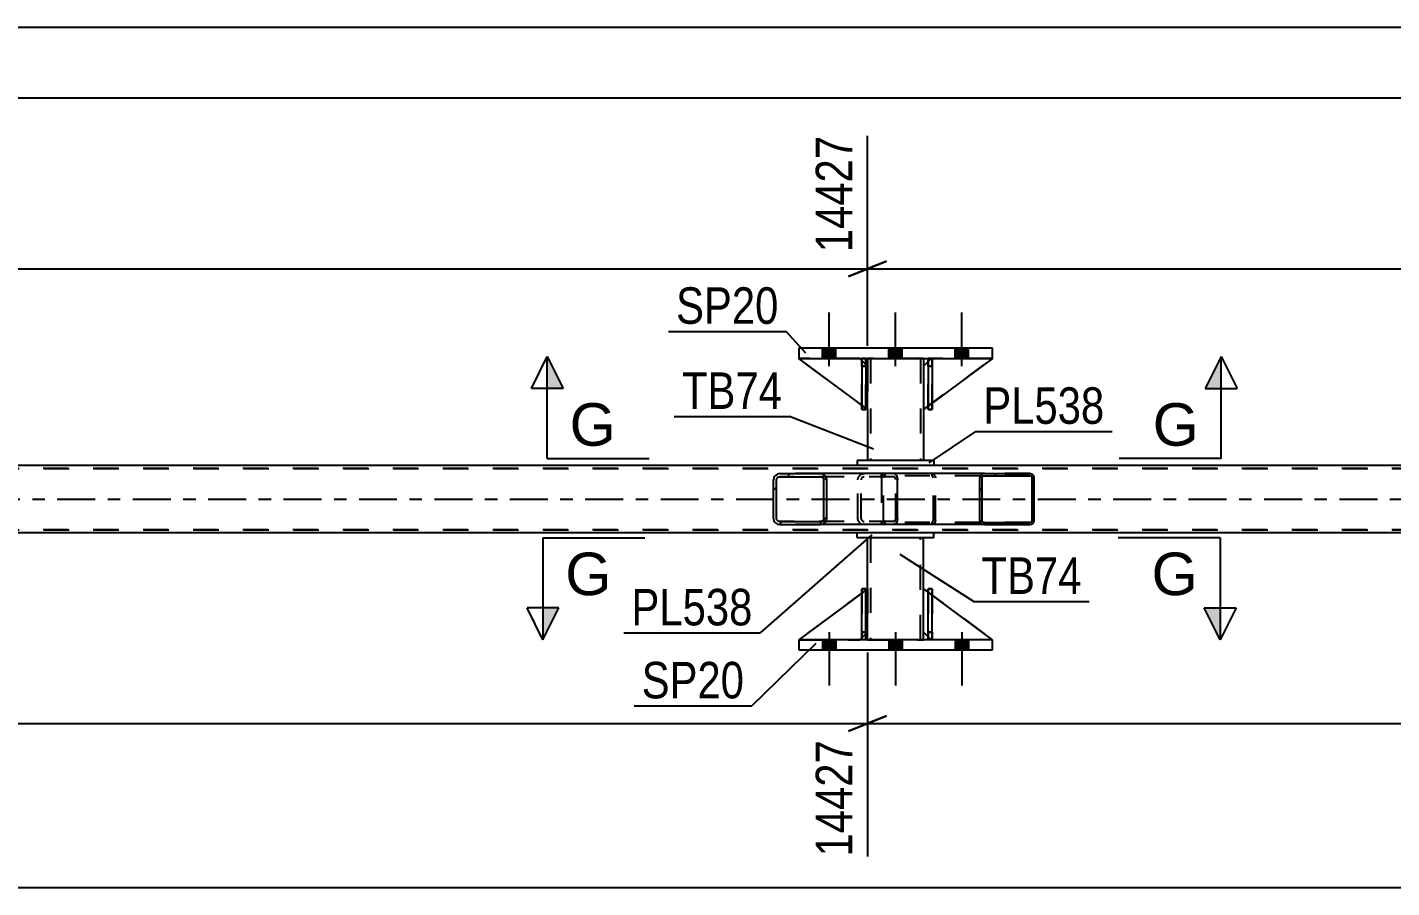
# Model space of a CAD drawing. Header units: millimetres. Extents: x 0 to 841, y 0 to 594.
# Drawn here: x 515.3 to 622.4, y 223.9 to 291.5 of the extents above; entities that cross this region are included whole.
import ezdxf

# ---------------------------------------------------------------- set-up
doc = ezdxf.new("R2010")
doc.units = ezdxf.units.MM
doc.linetypes.add('DXK_LINE_DOT2', pattern=[3.9198, 1.9599, -1.9599])
doc.linetypes.add('DXK_LINE_DOT3', pattern=[5.9187, 2.979, -0.9799, 0.9799, -0.9799])
doc.styles.add('Arial', font='ARIAL.TTF', dxfattribs={"height": 0.2})
doc.styles.add('Arial Narrow', font='ARIALN.TTF', dxfattribs={"height": 0.2})

# ---------------------------------------------------------------- blocks, each defined once
blk = doc.blocks.new('Part-318933943-2774 - 2681')
at = {"color": 2, "linetype": 'Continuous'}
for p, q in [((580.82, 243.39), (580.82, 247.39)), ((580.82, 247.39), (581.14, 247.39)), ((581.14, 243.39), (581.14, 247.39)), ((580.82, 243.39), (580.82, 243.39)), ((581.14, 243.39), (580.82, 243.39))]:
    blk.add_line(p, q, dxfattribs=at)
at = {"color": 7, "linetype": 'DXK_LINE_DOT2'}
for p, q in [((580.82, 247.39), (580.82, 243.99)), ((581.14, 243.99), (581.14, 247.39)), ((580.82, 243.99), (580.82, 243.39)), ((580.82, 243.99), (581.14, 243.99)), ((581.14, 243.39), (581.14, 243.99)), ((581.14, 243.39), (581.14, 243.39))]:
    blk.add_line(p, q, dxfattribs=at)
blk = doc.blocks.new('Part-318933943-2821 - 2681')
at = {"color": 7, "linetype": 'DXK_LINE_DOT2'}
for p, q in [((585.66, 243.99), (585.66, 247.39)), ((585.66, 247.39), (591.06, 243.39)), ((586.26, 243.39), (585.66, 243.99)), ((591.06, 243.39), (586.26, 243.39))]:
    blk.add_line(p, q, dxfattribs=at)
blk = doc.blocks.new('Part-318933943-2831 - 2681')
at = {"color": 2, "linetype": 'Continuous'}
for p, q in [((575.86, 243.39), (575.86, 242.59)), ((591.06, 243.39), (575.86, 243.39)), ((591.06, 242.59), (591.06, 243.39)), ((575.86, 242.59), (591.06, 242.59))]:
    blk.add_line(p, q, dxfattribs=at)
blk = doc.blocks.new('Bolt-318933943-2763 - 2681')
at = {"linetype": 'Continuous'}
for points in [[(578.78, 243.39), (577.74, 243.39), (577.74, 242.59), (578.78, 242.59)], [(578.78, 243.39), (577.74, 243.39), (577.74, 242.59), (578.78, 242.59)], [(578.78, 243.39), (577.74, 243.39), (577.74, 242.59), (578.78, 242.59)], [(583.98, 243.39), (582.94, 243.39), (582.94, 242.59), (583.98, 242.59)], [(583.98, 243.39), (582.94, 243.39), (582.94, 242.59), (583.98, 242.59)], [(589.18, 243.39), (588.14, 243.39), (588.14, 242.59), (589.18, 242.59)], [(589.18, 243.39), (588.14, 243.39), (588.14, 242.59), (589.18, 242.59)], [(589.18, 243.39), (588.14, 243.39), (588.14, 242.59), (589.18, 242.59)]]:
    blk.add_hatch(color=1, dxfattribs=at).paths.add_polyline_path(points)
at = {"color": 1, "linetype": 'Continuous'}
for p, q in [((577.74, 243.39), (577.74, 242.59)), ((577.74, 243.39), (577.74, 242.59)), ((577.74, 243.39), (577.74, 242.59)), ((578.26, 243.99), (578.26, 239.79)), ((578.26, 243.99), (578.26, 239.79)), ((578.26, 243.99), (578.26, 239.79)), ((578.78, 243.39), (578.78, 242.59)), ((578.78, 243.39), (578.78, 242.59)), ((578.78, 243.39), (578.78, 242.59)), ((582.94, 243.39), (582.94, 242.59)), ((582.94, 243.39), (582.94, 242.59)), ((583.46, 243.99), (583.46, 239.79)), ((583.46, 243.99), (583.46, 239.79)), ((583.98, 243.39), (583.98, 242.59)), ((583.98, 243.39), (583.98, 242.59)), ((588.14, 243.39), (588.14, 242.59)), ((588.14, 243.39), (588.14, 242.59)), ((588.14, 243.39), (588.14, 242.59)), ((588.66, 243.99), (588.66, 239.79)), ((588.66, 243.99), (588.66, 239.79)), ((588.66, 243.99), (588.66, 239.79)), ((589.18, 243.39), (589.18, 242.59)), ((589.18, 243.39), (589.18, 242.59)), ((589.18, 243.39), (589.18, 242.59))]:
    blk.add_line(p, q, dxfattribs=at)
blk = doc.blocks.new('Part-318933943-2826 - 2681')
at = {"color": 2, "linetype": 'Continuous'}
for p, q in [((591.06, 266.27), (575.86, 266.27)), ((575.86, 266.27), (575.86, 265.47)), ((591.06, 265.47), (591.06, 266.27)), ((575.86, 265.47), (591.06, 265.47))]:
    blk.add_line(p, q, dxfattribs=at)
blk = doc.blocks.new('Part-318933943-2877 - 2681')
at = {"linetype": 'Continuous'}
h = blk.add_hatch(dxfattribs=at)
h.set_pattern_fill('', scale=0.7, style=0, pattern_type=0)
h.set_pattern_definition([(45, (578.0285, 256.1292), (-1.57154, 1.57154), [])])
h.paths.add_polyline_path([(578.07, 255.95), (578.03, 256.13), (577.92, 256.28), (577.76, 256.39), (577.56, 256.43), (574.38, 256.43), (574.19, 256.39), (574.02, 256.28), (573.92, 256.13), (573.88, 255.95), (573.88, 252.91), (573.92, 252.72), (574.02, 252.57), (574.19, 252.46), (574.38, 252.43), (577.56, 252.43), (577.76, 252.46), (577.92, 252.57), (578.03, 252.72), (578.07, 252.91)])
h.paths.add_polyline_path([(577.8, 252.81), (577.74, 252.74), (577.66, 252.68), (577.56, 252.67), (574.38, 252.67), (574.28, 252.68), (574.2, 252.74), (574.15, 252.81), (574.13, 252.91), (574.13, 255.95), (574.15, 256.04), (574.2, 256.12), (574.28, 256.17), (574.38, 256.19), (577.56, 256.19), (577.66, 256.17), (577.74, 256.12), (577.8, 256.04), (577.82, 255.95), (577.82, 252.91)])
at = {"color": 2, "linetype": 'Continuous'}
for p, q in [((573.92, 256.13), (573.88, 255.95)), ((573.88, 252.91), (573.88, 255.95)), ((574.13, 255.95), (574.15, 256.04)), ((574.13, 252.91), (574.13, 255.95)), ((574.15, 256.04), (574.2, 256.12)), ((574.38, 256.43), (574.19, 256.39)), ((574.2, 256.12), (574.28, 256.17)), ((574.28, 256.17), (574.38, 256.19)), ((574.38, 256.43), (577.56, 256.43)), ((574.38, 256.19), (577.56, 256.19)), ((583.34, 256.43), (577.56, 256.43)), ((577.76, 256.39), (577.56, 256.43)), ((577.56, 256.19), (577.66, 256.17)), ((577.66, 256.17), (577.74, 256.12)), ((577.74, 256.12), (577.8, 256.04)), ((577.8, 256.04), (577.82, 255.95)), ((577.82, 252.91), (577.82, 255.95)), ((578.07, 255.95), (578.03, 256.13)), ((578.07, 252.91), (578.07, 255.95)), ((583.34, 256.43), (583.44, 256.39)), ((583.44, 256.39), (583.53, 256.28)), ((583.53, 256.28), (583.59, 256.13)), ((583.59, 256.13), (583.61, 255.95)), ((583.61, 252.91), (583.61, 255.95)), ((573.88, 252.91), (573.92, 252.72)), ((574.15, 252.81), (574.13, 252.91)), ((574.2, 252.74), (574.15, 252.81)), ((574.28, 252.68), (574.2, 252.74)), ((577.74, 252.74), (577.66, 252.68)), ((577.8, 252.81), (577.74, 252.74)), ((577.82, 252.91), (577.8, 252.81)), ((578.03, 252.72), (578.07, 252.91)), ((583.59, 252.72), (583.53, 252.57)), ((583.61, 252.91), (583.59, 252.72)), ((574.19, 252.46), (574.38, 252.43)), ((574.38, 252.67), (574.28, 252.68)), ((574.38, 252.67), (577.56, 252.67)), ((574.38, 252.43), (577.56, 252.43)), ((577.66, 252.68), (577.56, 252.67)), ((577.56, 252.43), (577.76, 252.46)), ((583.34, 252.43), (577.56, 252.43)), ((583.44, 252.46), (583.34, 252.43)), ((583.53, 252.57), (583.44, 252.46))]:
    blk.add_line(p, q, dxfattribs=at)
at = {"color": 7, "linetype": 'DXK_LINE_DOT2'}
for p, q in [((577.56, 256.43), (574.38, 256.43)), ((583.34, 256.19), (574.38, 256.19)), ((580.5, 255.95), (580.54, 256.13)), ((580.5, 252.91), (580.5, 255.95)), ((580.77, 256.04), (580.75, 255.95)), ((580.75, 252.91), (580.75, 255.95)), ((580.83, 256.12), (580.77, 256.04)), ((580.81, 256.39), (581.01, 256.43)), ((580.83, 256.12), (580.85, 256.13)), ((580.85, 256.13), (580.91, 256.17)), ((580.91, 256.17), (581.01, 256.19)), ((582.35, 256.19), (582.35, 256.43)), ((583.39, 256.17), (583.34, 256.19)), ((583.44, 256.12), (583.39, 256.17)), ((583.47, 256.04), (583.44, 256.12)), ((583.48, 255.95), (583.47, 256.04)), ((583.48, 252.91), (583.48, 255.95)), ((580.54, 252.72), (580.5, 252.91)), ((580.75, 252.91), (580.77, 252.81)), ((580.77, 252.81), (580.83, 252.74)), ((580.83, 252.74), (580.91, 252.68)), ((583.39, 252.68), (583.44, 252.74)), ((583.44, 252.74), (583.47, 252.81)), ((583.47, 252.81), (583.48, 252.91)), ((583.34, 252.67), (574.38, 252.67)), ((577.56, 252.43), (574.38, 252.43)), ((581.01, 252.43), (580.81, 252.46)), ((580.91, 252.68), (581.01, 252.67)), ((582.35, 252.43), (582.35, 252.67)), ((583.34, 252.67), (583.39, 252.68))]:
    blk.add_line(p, q, dxfattribs=at)
at = {"color": 2, "linetype": 'Continuous'}
for centre, start, end in [((574.37, 255.93), 111.1941, 156.1506), ((577.58, 255.93), 23.8494, 68.8059), ((574.37, 252.92), 203.8494, 248.8059), ((577.58, 252.92), 291.1941, 336.1506)]:
    blk.add_arc(centre, 0.492, start, end, dxfattribs=at)
at = {"color": 7, "linetype": 'DXK_LINE_DOT2'}
for centre, start, end in [((580.99, 255.93), 111.1941, 156.1506), ((580.99, 252.92), 203.8494, 248.8059)]:
    blk.add_arc(centre, 0.492, start, end, dxfattribs=at)
blk = doc.blocks.new('Part-318933943-2757 - 2681')
at = {"color": 2, "linetype": 'Continuous'}
for p, q in [((580.46, 257.07), (331.06, 257.07)), ((724.94, 257.07), (586.46, 257.07)), ((580.46, 251.79), (331.06, 251.79)), ((724.94, 251.79), (586.46, 251.79))]:
    blk.add_line(p, q, dxfattribs=at)
at = {"color": 7, "linetype": 'DXK_LINE_DOT2'}
for p, q in [((586.46, 257.07), (580.46, 257.07)), ((726.28, 256.83), (61.94, 256.83)), ((61.94, 256.83), (725.57, 256.83)), ((726.28, 252.03), (61.94, 252.03)), ((61.94, 252.03), (725.54, 252.03)), ((586.46, 251.79), (580.46, 251.79))]:
    blk.add_line(p, q, dxfattribs=at)
at = {"color": 7, "linetype": 'DXK_LINE_DOT3'}
blk.add_line((61.94, 254.43), (725.95, 254.43), dxfattribs=at)
blk = doc.blocks.new('Bolt-318933943-2764 - 2681')
at = {"linetype": 'Continuous'}
for points in [[(577.74, 265.47), (578.78, 265.47), (578.78, 266.27), (577.74, 266.27)], [(577.74, 265.47), (578.78, 265.47), (578.78, 266.27), (577.74, 266.27)], [(577.74, 265.47), (578.78, 265.47), (578.78, 266.27), (577.74, 266.27)], [(582.94, 265.47), (583.98, 265.47), (583.98, 266.27), (582.94, 266.27)], [(582.94, 265.47), (583.98, 265.47), (583.98, 266.27), (582.94, 266.27)], [(588.14, 265.47), (589.18, 265.47), (589.18, 266.27), (588.14, 266.27)], [(588.14, 265.47), (589.18, 265.47), (589.18, 266.27), (588.14, 266.27)], [(588.14, 265.47), (589.18, 265.47), (589.18, 266.27), (588.14, 266.27)]]:
    blk.add_hatch(color=1, dxfattribs=at).paths.add_polyline_path(points)
at = {"color": 1, "linetype": 'Continuous'}
for p, q in [((578.26, 264.87), (578.26, 269.07)), ((578.26, 264.87), (578.26, 269.07)), ((578.26, 264.87), (578.26, 269.07)), ((583.46, 264.87), (583.46, 269.07)), ((583.46, 264.87), (583.46, 269.07)), ((588.66, 264.87), (588.66, 269.07)), ((588.66, 264.87), (588.66, 269.07)), ((588.66, 264.87), (588.66, 269.07)), ((577.74, 265.47), (577.74, 266.27)), ((577.74, 265.47), (577.74, 266.27)), ((577.74, 265.47), (577.74, 266.27)), ((578.78, 265.47), (578.78, 266.27)), ((578.78, 265.47), (578.78, 266.27)), ((578.78, 265.47), (578.78, 266.27)), ((582.94, 265.47), (582.94, 266.27)), ((582.94, 265.47), (582.94, 266.27)), ((583.98, 265.47), (583.98, 266.27)), ((583.98, 265.47), (583.98, 266.27)), ((588.14, 265.47), (588.14, 266.27)), ((588.14, 265.47), (588.14, 266.27)), ((588.14, 265.47), (588.14, 266.27)), ((589.18, 265.47), (589.18, 266.27)), ((589.18, 265.47), (589.18, 266.27)), ((589.18, 265.47), (589.18, 266.27))]:
    blk.add_line(p, q, dxfattribs=at)
blk = doc.blocks.new('Part-318933943-2766 - 2681')
at = {"color": 2, "linetype": 'Continuous'}
for p, q in [((586.46, 251.79), (580.46, 251.79)), ((580.46, 251.39), (580.46, 251.79)), ((586.46, 251.39), (586.46, 251.79)), ((586.46, 251.39), (580.46, 251.39))]:
    blk.add_line(p, q, dxfattribs=at)
blk = doc.blocks.new('Part-318933943-2772 - 2681')
at = {"color": 7, "linetype": 'DXK_LINE_DOT2'}
for p, q in [((581.14, 247.39), (580.82, 247.39)), ((580.82, 243.99), (580.82, 247.39)), ((580.82, 243.39), (580.82, 247.39)), ((581.14, 247.39), (581.14, 243.99)), ((581.14, 243.39), (581.14, 247.39)), ((581.14, 243.99), (580.82, 243.99)), ((580.82, 243.39), (580.82, 243.99)), ((581.14, 243.39), (580.82, 243.39)), ((581.14, 243.99), (581.14, 243.39)), ((581.14, 243.39), (581.14, 243.39))]:
    blk.add_line(p, q, dxfattribs=at)
blk = doc.blocks.new('Part-318933943-2773 - 2681')
at = {"color": 7, "linetype": 'DXK_LINE_DOT2'}
for p, q in [((586.34, 247.39), (586.02, 247.39)), ((586.02, 243.99), (586.02, 247.39)), ((586.02, 243.39), (586.02, 247.39)), ((586.34, 247.39), (586.34, 243.99)), ((586.34, 243.39), (586.34, 247.39)), ((586.34, 243.99), (586.02, 243.99)), ((586.02, 243.39), (586.02, 243.99)), ((586.34, 243.39), (586.02, 243.39)), ((586.34, 243.99), (586.34, 243.39)), ((586.34, 243.39), (586.34, 243.39))]:
    blk.add_line(p, q, dxfattribs=at)
blk = doc.blocks.new('Part-318933943-2775 - 2681')
at = {"color": 2, "linetype": 'Continuous'}
for p, q in [((586.02, 243.39), (586.02, 247.39)), ((586.02, 247.39), (586.34, 247.39)), ((586.34, 243.39), (586.34, 247.39)), ((586.02, 243.39), (586.02, 243.39)), ((586.34, 243.39), (586.02, 243.39))]:
    blk.add_line(p, q, dxfattribs=at)
at = {"color": 7, "linetype": 'DXK_LINE_DOT2'}
for p, q in [((586.02, 247.39), (586.02, 243.99)), ((586.34, 243.99), (586.34, 247.39)), ((586.02, 243.99), (586.02, 243.39)), ((586.02, 243.99), (586.34, 243.99)), ((586.34, 243.39), (586.34, 243.99)), ((586.34, 243.39), (586.34, 243.39))]:
    blk.add_line(p, q, dxfattribs=at)
blk = doc.blocks.new('Part-318933943-2778 - 2681')
at = {"color": 2, "linetype": 'Continuous'}
for p, q in [((581.26, 247.39), (581.14, 247.29)), ((581.26, 243.99), (581.26, 247.39)), ((580.82, 247.05), (575.86, 243.39)), ((580.82, 243.54), (580.66, 243.39)), ((581.26, 243.99), (581.14, 243.86)), ((581.26, 243.99), (581.26, 243.99))]:
    blk.add_line(p, q, dxfattribs=at)
at = {"color": 7, "linetype": 'DXK_LINE_DOT2'}
for p, q in [((581.26, 243.99), (581.26, 247.39)), ((581.14, 247.29), (580.82, 247.05)), ((575.86, 243.39), (580.66, 243.39)), ((581.26, 243.99), (580.66, 243.39)), ((581.14, 243.86), (580.82, 243.54))]:
    blk.add_line(p, q, dxfattribs=at)
blk = doc.blocks.new('Part-318933943-2781 - 2681')
at = {"color": 7, "linetype": 'DXK_LINE_DOT2'}
for p, q in [((581.26, 247.39), (575.86, 243.39)), ((581.26, 243.99), (581.26, 247.39)), ((581.26, 247.39), (581.26, 243.99)), ((575.86, 243.39), (580.66, 243.39)), ((580.66, 243.39), (581.26, 243.99)), ((581.26, 243.99), (580.66, 243.39)), ((581.26, 243.99), (581.26, 243.99))]:
    blk.add_line(p, q, dxfattribs=at)
blk = doc.blocks.new('Part-318933943-2782 - 2681')
at = {"color": 2, "linetype": 'Continuous'}
for p, q in [((581.14, 265.47), (580.82, 265.47)), ((580.82, 265.47), (580.82, 261.47)), ((581.14, 265.47), (581.14, 265.47)), ((581.14, 265.47), (581.14, 261.47)), ((581.14, 261.47), (580.82, 261.47))]:
    blk.add_line(p, q, dxfattribs=at)
at = {"color": 7, "linetype": 'DXK_LINE_DOT2'}
for p, q in [((580.82, 264.87), (580.82, 265.47)), ((581.14, 264.87), (580.82, 264.87)), ((580.82, 264.87), (580.82, 261.47)), ((581.14, 264.87), (581.14, 265.47)), ((581.14, 265.47), (581.14, 265.47)), ((581.14, 261.47), (581.14, 264.87))]:
    blk.add_line(p, q, dxfattribs=at)
blk = doc.blocks.new('Part-318933943-2783 - 2681')
at = {"color": 2, "linetype": 'Continuous'}
for p, q in [((586.34, 265.47), (586.02, 265.47)), ((586.02, 265.47), (586.02, 261.47)), ((586.34, 265.47), (586.34, 265.47)), ((586.34, 265.47), (586.34, 261.47)), ((586.34, 261.47), (586.02, 261.47))]:
    blk.add_line(p, q, dxfattribs=at)
at = {"color": 7, "linetype": 'DXK_LINE_DOT2'}
for p, q in [((586.02, 264.87), (586.02, 265.47)), ((586.34, 264.87), (586.02, 264.87)), ((586.02, 264.87), (586.02, 261.47)), ((586.34, 264.87), (586.34, 265.47)), ((586.34, 265.47), (586.34, 265.47)), ((586.34, 261.47), (586.34, 264.87))]:
    blk.add_line(p, q, dxfattribs=at)
blk = doc.blocks.new('Part-318933943-2786 - 2681')
at = {"color": 2, "linetype": 'Continuous'}
for p, q in [((580.82, 261.8), (575.86, 265.47)), ((580.82, 265.31), (580.66, 265.47)), ((581.26, 264.87), (581.14, 264.99)), ((581.26, 264.87), (581.26, 264.87)), ((581.26, 261.47), (581.26, 264.87)), ((581.14, 261.56), (581.26, 261.47)), ((581.26, 261.47), (581.26, 261.47))]:
    blk.add_line(p, q, dxfattribs=at)
at = {"color": 7, "linetype": 'DXK_LINE_DOT2'}
for p, q in [((580.66, 265.47), (575.86, 265.47)), ((580.66, 265.47), (581.26, 264.87)), ((581.14, 264.99), (580.82, 265.31)), ((581.26, 264.87), (581.26, 261.47)), ((581.14, 261.56), (580.82, 261.8))]:
    blk.add_line(p, q, dxfattribs=at)
blk = doc.blocks.new('Part-318933943-2789 - 2681')
at = {"color": 7, "linetype": 'DXK_LINE_DOT2'}
for p, q in [((581.26, 261.47), (575.86, 265.47)), ((575.86, 265.47), (580.66, 265.47)), ((580.66, 265.47), (581.26, 264.87)), ((581.26, 264.87), (580.66, 265.47)), ((581.26, 264.87), (581.26, 261.47)), ((581.26, 264.87), (581.26, 264.87)), ((581.26, 264.87), (581.26, 261.47))]:
    blk.add_line(p, q, dxfattribs=at)
blk = doc.blocks.new('Part-318933943-2871 - 2681')
at = {"color": 2, "linetype": 'Continuous'}
for p, q in [((581.26, 247.39), (581.26, 251.39)), ((585.66, 247.39), (585.66, 251.39)), ((581.26, 243.39), (581.26, 243.99)), ((585.66, 243.39), (585.66, 243.99))]:
    blk.add_line(p, q, dxfattribs=at)
at = {"color": 7, "linetype": 'DXK_LINE_DOT2'}
for p, q in [((585.66, 251.39), (581.26, 251.39)), ((581.5, 251.39), (581.5, 243.39)), ((585.42, 243.39), (585.42, 251.39)), ((581.26, 243.99), (581.26, 247.39)), ((585.66, 243.99), (585.66, 247.39)), ((581.26, 243.39), (585.66, 243.39))]:
    blk.add_line(p, q, dxfattribs=at)
blk = doc.blocks.new('Part-318933943-2792 - 2681')
at = {"color": 2, "linetype": 'Continuous'}
for p, q in [((586.02, 265.22), (585.66, 264.87)), ((585.66, 264.87), (585.66, 261.47)), ((591.06, 265.47), (586.34, 261.96)), ((586.02, 261.73), (585.66, 261.47))]:
    blk.add_line(p, q, dxfattribs=at)
at = {"color": 7, "linetype": 'DXK_LINE_DOT2'}
for p, q in [((586.26, 265.47), (586.02, 265.22)), ((591.06, 265.47), (586.26, 265.47)), ((586.34, 261.96), (586.02, 261.73))]:
    blk.add_line(p, q, dxfattribs=at)
blk = doc.blocks.new('Part-318933943-2795 - 2681')
at = {"color": 7, "linetype": 'DXK_LINE_DOT2'}
for p, q in [((586.26, 265.47), (585.66, 264.87)), ((585.66, 261.47), (591.06, 265.47)), ((585.66, 264.87), (585.66, 261.47)), ((591.06, 265.47), (586.26, 265.47))]:
    blk.add_line(p, q, dxfattribs=at)
blk = doc.blocks.new('Part-318933943-2873 - 2681')
at = {"color": 7, "linetype": 'DXK_LINE_DOT2'}
for p, q in [((586.02, 264.87), (586.02, 265.47)), ((586.02, 265.47), (586.02, 265.47)), ((586.02, 265.47), (586.02, 261.47)), ((586.34, 265.47), (586.02, 265.47)), ((586.02, 261.47), (586.02, 264.87)), ((586.02, 264.87), (586.34, 264.87)), ((586.34, 264.87), (586.34, 265.47)), ((586.34, 261.47), (586.34, 265.47)), ((586.34, 264.87), (586.34, 261.47)), ((586.02, 261.47), (586.34, 261.47))]:
    blk.add_line(p, q, dxfattribs=at)
blk = doc.blocks.new('Part-318933943-2876 - 2681')
at = {"linetype": 'Continuous'}
h = blk.add_hatch(dxfattribs=at)
h.set_pattern_fill('', scale=0.7, style=0, pattern_type=0)
h.set_pattern_definition([(45, (594.3154, 256.228), (-1.57154, 1.57154), [])])
h.paths.add_polyline_path([(594.34, 256.11), (594.32, 256.23), (594.24, 256.33), (594.13, 256.4), (594, 256.43), (590.43, 256.43), (590.29, 256.4), (590.18, 256.33), (590.11, 256.23), (590.08, 256.11), (590.08, 252.75), (590.11, 252.62), (590.18, 252.52), (590.29, 252.45), (590.43, 252.43), (594, 252.43), (594.13, 252.45), (594.24, 252.52), (594.32, 252.62), (594.34, 252.75)])
h.paths.add_polyline_path([(594.16, 252.68), (594.12, 252.63), (594.07, 252.6), (594, 252.59), (590.43, 252.59), (590.36, 252.6), (590.3, 252.63), (590.27, 252.68), (590.25, 252.75), (590.25, 256.11), (590.27, 256.17), (590.3, 256.22), (590.36, 256.25), (590.43, 256.27), (594, 256.27), (594.07, 256.25), (594.12, 256.22), (594.16, 256.17), (594.17, 256.11), (594.17, 252.75)])
at = {"color": 7, "linetype": 'DXK_LINE_DOT2'}
for p, q in [((582.35, 256.13), (582.37, 256.23)), ((582.35, 256.11), (582.35, 256.13)), ((582.35, 256.11), (582.35, 252.75)), ((582.53, 256.17), (582.52, 256.11)), ((582.52, 252.75), (582.52, 256.11)), ((582.57, 256.22), (582.53, 256.17)), ((582.56, 256.4), (582.69, 256.43)), ((582.62, 256.25), (582.57, 256.22)), ((582.69, 256.27), (582.62, 256.25)), ((583.34, 256.43), (582.69, 256.43)), ((594, 256.27), (582.69, 256.27)), ((586.26, 256.43), (586.39, 256.4)), ((586.33, 256.25), (586.26, 256.27)), ((586.38, 256.22), (586.33, 256.25)), ((586.42, 256.17), (586.38, 256.22)), ((586.43, 256.11), (586.42, 256.17)), ((586.43, 252.75), (586.43, 256.11)), ((586.58, 256.23), (586.6, 256.11)), ((586.6, 252.75), (586.6, 256.11)), ((594, 256.43), (590.43, 256.43)), ((582.35, 252.72), (582.35, 252.75)), ((582.37, 252.62), (582.35, 252.72)), ((582.52, 252.75), (582.53, 252.68)), ((586.42, 252.68), (586.43, 252.75)), ((586.6, 252.75), (586.58, 252.62)), ((582.53, 252.68), (582.57, 252.63)), ((582.69, 252.43), (582.56, 252.45)), ((582.57, 252.63), (582.62, 252.6)), ((582.62, 252.6), (582.69, 252.59)), ((594, 252.59), (582.69, 252.59)), ((583.34, 252.43), (582.69, 252.43)), ((586.26, 252.59), (586.33, 252.6)), ((586.39, 252.45), (586.26, 252.43)), ((586.33, 252.6), (586.38, 252.63)), ((586.38, 252.63), (586.42, 252.68)), ((594, 252.43), (590.43, 252.43))]:
    blk.add_line(p, q, dxfattribs=at)
at = {"color": 2, "linetype": 'Continuous'}
for p, q in [((590.43, 256.43), (583.34, 256.43)), ((590.11, 256.23), (590.08, 256.11)), ((590.08, 252.75), (590.08, 256.11)), ((590.25, 256.11), (590.27, 256.17)), ((590.25, 252.75), (590.25, 256.11)), ((590.27, 256.17), (590.3, 256.22)), ((590.43, 256.43), (590.29, 256.4)), ((590.3, 256.22), (590.36, 256.25)), ((590.36, 256.25), (590.43, 256.27)), ((590.43, 256.43), (594, 256.43)), ((590.43, 256.27), (594, 256.27)), ((594.13, 256.4), (594, 256.43)), ((594, 256.27), (594.07, 256.25)), ((594.07, 256.25), (594.12, 256.22)), ((594.12, 256.22), (594.16, 256.17)), ((594.16, 256.17), (594.17, 256.11)), ((594.17, 252.75), (594.17, 256.11)), ((594.34, 256.11), (594.32, 256.23)), ((594.34, 252.75), (594.34, 256.11)), ((590.08, 252.75), (590.11, 252.62)), ((590.27, 252.68), (590.25, 252.75)), ((594.17, 252.75), (594.16, 252.68)), ((594.32, 252.62), (594.34, 252.75)), ((590.43, 252.43), (583.34, 252.43)), ((590.3, 252.63), (590.27, 252.68)), ((590.29, 252.45), (590.43, 252.43)), ((590.36, 252.6), (590.3, 252.63)), ((590.43, 252.59), (590.36, 252.6)), ((590.43, 252.59), (594, 252.59)), ((590.43, 252.43), (594, 252.43)), ((594.07, 252.6), (594, 252.59)), ((594, 252.43), (594.13, 252.45)), ((594.12, 252.63), (594.07, 252.6)), ((594.16, 252.68), (594.12, 252.63))]:
    blk.add_line(p, q, dxfattribs=at)
at = {"color": 7, "linetype": 'DXK_LINE_DOT2'}
for centre, start, end in [((582.68, 256.09), 110.7583, 155.68), ((586.28, 256.09), 24.32, 69.2417), ((582.68, 252.76), 204.32, 249.2417), ((586.28, 252.76), 290.7583, 335.68)]:
    blk.add_arc(centre, 0.331, start, end, dxfattribs=at)
at = {"color": 2, "linetype": 'Continuous'}
for centre, start, end in [((590.41, 256.09), 110.7583, 155.68), ((594.01, 256.09), 24.32, 69.2417), ((590.41, 252.76), 204.32, 249.2417), ((594.01, 252.76), 290.7583, 335.68)]:
    blk.add_arc(centre, 0.331, start, end, dxfattribs=at)
blk = doc.blocks.new('Part-318933943-2818 - 2681')
at = {"color": 2, "linetype": 'Continuous'}
for p, q in [((585.66, 243.99), (585.66, 247.39)), ((586.02, 247.12), (585.66, 247.39)), ((591.06, 243.39), (586.34, 246.89)), ((586.02, 243.63), (585.66, 243.99))]:
    blk.add_line(p, q, dxfattribs=at)
at = {"color": 7, "linetype": 'DXK_LINE_DOT2'}
for p, q in [((586.34, 246.89), (586.02, 247.12)), ((586.26, 243.39), (586.02, 243.63)), ((591.06, 243.39), (586.26, 243.39)), ((591.06, 243.39), (591.06, 243.39)), ((591.06, 243.39), (591.06, 243.39))]:
    blk.add_line(p, q, dxfattribs=at)
blk = doc.blocks.new('Part-318933943-2856 - 2681')
at = {"color": 2, "linetype": 'Continuous'}
for p, q in [((581.26, 265.47), (581.26, 264.87)), ((585.66, 265.47), (585.66, 264.87)), ((581.26, 261.47), (581.26, 257.47)), ((585.66, 261.47), (585.66, 257.47))]:
    blk.add_line(p, q, dxfattribs=at)
at = {"color": 7, "linetype": 'DXK_LINE_DOT2'}
for p, q in [((585.66, 265.47), (581.26, 265.47)), ((581.26, 264.87), (581.26, 261.47)), ((581.5, 265.47), (581.5, 257.47)), ((585.42, 265.47), (585.42, 257.47)), ((585.66, 264.87), (585.66, 261.47)), ((585.66, 257.47), (581.26, 257.47))]:
    blk.add_line(p, q, dxfattribs=at)
blk = doc.blocks.new('Part-318933943-2861 - 2681')
at = {"color": 2, "linetype": 'Continuous'}
for p, q in [((586.46, 257.47), (580.46, 257.47)), ((580.46, 257.47), (580.46, 257.07)), ((586.46, 257.07), (580.46, 257.07)), ((586.46, 257.47), (586.46, 257.07))]:
    blk.add_line(p, q, dxfattribs=at)
blk = doc.blocks.new('Part-318933943-2872 - 2681')
at = {"color": 7, "linetype": 'DXK_LINE_DOT2'}
for p, q in [((580.82, 264.87), (580.82, 265.47)), ((580.82, 265.47), (580.82, 265.47)), ((580.82, 265.47), (580.82, 261.47)), ((581.14, 265.47), (580.82, 265.47)), ((580.82, 261.47), (580.82, 264.87)), ((580.82, 264.87), (581.14, 264.87)), ((581.14, 264.87), (581.14, 265.47)), ((581.14, 261.47), (581.14, 265.47)), ((581.14, 264.87), (581.14, 261.47)), ((580.82, 261.47), (581.14, 261.47))]:
    blk.add_line(p, q, dxfattribs=at)
blk = doc.blocks.new('StraightDimension-318933943-29934 - 2681')
at = {"color": 7, "linetype": 'Continuous'}
for p, q in [((581.26, 242.39), (581.26, 226.38)), ((325.86, 236.82), (581.26, 236.82)), ((579.76, 236.22), (582.76, 237.42))]:
    blk.add_line(p, q, dxfattribs=at)
at = {"color": 0, "linetype": 'Continuous'}
blk.add_wipeout([(580.66, 236.12), (576.46, 236.12), (576.46, 225.78), (580.66, 225.78)], dxfattribs=at)
at = {"color": 3, "linetype": 'Continuous', "style": 'Arial Narrow'}
blk.add_text('14427', height=2.863, rotation=90.0002, dxfattribs=at).set_placement((580.06, 226.38))
blk = doc.blocks.new('StraightDimension-318933943-29983 - 2681')
at = {"color": 7, "linetype": 'Continuous'}
blk.add_line((51.08, 223.93), (727.59, 223.93), dxfattribs=at)
blk = doc.blocks.new('StraightDimension-318933943-29933 - 2681')
at = {"color": 7, "linetype": 'Continuous'}
for p, q in [((726.36, 251.27), (726.36, 226.38)), ((581.26, 242.39), (581.26, 226.38)), ((582.76, 237.42), (579.76, 236.22)), ((581.26, 236.82), (726.36, 236.82)), ((724.86, 236.22), (727.86, 237.42))]:
    blk.add_line(p, q, dxfattribs=at)
at = {"color": 0}
blk.add_wipeout([(658.07, 237.57), (658.07, 241.77), (649.56, 241.77), (649.56, 237.57)], dxfattribs=at)
at = {"color": 3, "style": 'Arial Narrow'}
blk.add_text('3627', height=2.863, dxfattribs=at).set_placement((650.16, 238.17))
at = {"color": 0, "linetype": 'Continuous'}
blk.add_wipeout([(725.76, 236.12), (721.56, 236.12), (721.56, 225.78), (725.76, 225.78)], dxfattribs=at)
at = {"color": 3, "linetype": 'Continuous', "style": 'Arial Narrow'}
blk.add_text('18054', height=2.863, rotation=90.0002, dxfattribs=at).set_placement((725.16, 226.38))
blk = doc.blocks.new('StraightDimension-318933943-29908 - 2681')
at = {"color": 7, "linetype": 'Continuous'}
for p, q in [((581.26, 266.47), (581.26, 282.95)), ((726.36, 257.59), (726.36, 282.95)), ((582.76, 273.11), (579.76, 271.91)), ((724.86, 271.91), (727.86, 273.11)), ((581.26, 272.51), (726.36, 272.51))]:
    blk.add_line(p, q, dxfattribs=at)
at = {"color": 0}
blk.add_wipeout([(658.07, 273.26), (658.07, 277.46), (649.56, 277.46), (649.56, 273.26)], dxfattribs=at)
at = {"color": 3, "style": 'Arial Narrow'}
blk.add_text('3627', height=2.863, dxfattribs=at).set_placement((650.16, 273.86))
at = {"color": 0, "linetype": 'Continuous'}
blk.add_wipeout([(725.76, 283.55), (721.56, 283.55), (721.56, 273.21), (725.76, 273.21)], dxfattribs=at)
at = {"color": 3, "linetype": 'Continuous', "style": 'Arial Narrow'}
blk.add_text('18054', height=2.863, rotation=90.0002, dxfattribs=at).set_placement((725.16, 273.81))
blk = doc.blocks.new('StraightDimension-318933943-29909 - 2681')
at = {"color": 7, "linetype": 'Continuous'}
for p, q in [((581.26, 266.47), (581.26, 282.95)), ((579.76, 271.91), (582.76, 273.11)), ((325.86, 272.51), (581.26, 272.51))]:
    blk.add_line(p, q, dxfattribs=at)
at = {"color": 0, "linetype": 'Continuous'}
blk.add_wipeout([(580.66, 283.55), (576.46, 283.55), (576.46, 273.21), (580.66, 273.21)], dxfattribs=at)
at = {"color": 3, "linetype": 'Continuous', "style": 'Arial Narrow'}
blk.add_text('14427', height=2.863, rotation=90.0002, dxfattribs=at).set_placement((580.06, 273.81))
blk = doc.blocks.new('StraightDimension-318933943-29959 - 2681')
at = {"color": 7, "linetype": 'Continuous'}
blk.add_line((51.72, 285.93), (726.95, 285.93), dxfattribs=at)
blk = doc.blocks.new('StraightDimension-318933943-29684 - 4933')
at = {"color": 7, "linetype": 'Continuous'}
blk.add_line((51.08, 291.47), (790.15, 291.47), dxfattribs=at)
blk = doc.blocks.new('Mark-318933943-2827 - 2681')
at = {"color": 30, "linetype": 'Continuous'}
for p in [(577.21, 243.09), (562.94, 238.19)]:
    blk.add_line(p, (572.18, 238.19), dxfattribs=at)
at = {"color": 0}
blk.add_wipeout([(571.58, 238.79), (571.58, 241.79), (563.54, 241.79), (563.54, 238.79)], dxfattribs=at)
blk.add_wipeout([(571.58, 238.79), (571.58, 241.79), (563.54, 241.79), (563.54, 238.79)], dxfattribs=at)
at = {"color": 3, "style": 'Arial Narrow'}
blk.add_text('SP20', height=2.863, dxfattribs=at).set_placement((563.54, 238.79))
blk = doc.blocks.new('Mark-318933943-2857 - 2681')
at = {"color": 30, "linetype": 'Continuous'}
for p, q in [((586.11, 257.27), (589.75, 259.74)), ((589.75, 259.74), (600.45, 259.74))]:
    blk.add_line(p, q, dxfattribs=at)
at = {"color": 0}
blk.add_wipeout([(599.85, 260.34), (599.85, 263.34), (590.35, 263.34), (590.35, 260.34)], dxfattribs=at)
blk.add_wipeout([(599.85, 260.34), (599.85, 263.34), (590.35, 263.34), (590.35, 260.34)], dxfattribs=at)
at = {"color": 3, "style": 'Arial Narrow'}
blk.add_text('PL538', height=2.863, dxfattribs=at).set_placement((590.35, 260.34))
blk = doc.blocks.new('Mark-318933943-31940 - 2681')
at = {"color": 30, "linetype": 'Continuous'}
for p in [(581.6, 251.62), (562.14, 243.92)]:
    blk.add_line(p, (572.84, 243.92), dxfattribs=at)
at = {"color": 0}
blk.add_wipeout([(572.24, 244.52), (572.24, 247.52), (562.74, 247.52), (562.74, 244.52)], dxfattribs=at)
blk.add_wipeout([(572.24, 244.52), (572.24, 247.52), (562.74, 247.52), (562.74, 244.52)], dxfattribs=at)
at = {"color": 3, "style": 'Arial Narrow'}
blk.add_text('PL538', height=2.863, dxfattribs=at).set_placement((562.74, 244.52))
blk = doc.blocks.new('Mark-318933943-2867 - 2681')
at = {"color": 30, "linetype": 'Continuous'}
for p, q in [((583.81, 250.1), (589.61, 246.39)), ((589.61, 246.39), (598.66, 246.39))]:
    blk.add_line(p, q, dxfattribs=at)
at = {"color": 0}
blk.add_wipeout([(598.06, 246.99), (598.06, 249.99), (590.21, 249.99), (590.21, 246.99)], dxfattribs=at)
blk.add_wipeout([(598.06, 246.99), (598.06, 249.99), (590.21, 249.99), (590.21, 246.99)], dxfattribs=at)
at = {"color": 3, "style": 'Arial Narrow'}
blk.add_text('TB74', height=2.863, dxfattribs=at).set_placement((590.21, 246.99))
blk = doc.blocks.new('Mark-318933943-2822 - 2681')
at = {"color": 30, "linetype": 'Continuous'}
for p in [(565.64, 267.59), (576.41, 265.89)]:
    blk.add_line(p, (574.88, 267.59), dxfattribs=at)
at = {"color": 0}
blk.add_wipeout([(574.28, 268.19), (574.28, 271.19), (566.24, 271.19), (566.24, 268.19)], dxfattribs=at)
blk.add_wipeout([(574.28, 268.19), (574.28, 271.19), (566.24, 271.19), (566.24, 268.19)], dxfattribs=at)
at = {"color": 3, "style": 'Arial Narrow'}
blk.add_text('SP20', height=2.863, dxfattribs=at).set_placement((566.24, 268.19))
blk = doc.blocks.new('Mark-318933943-2852 - 2681')
at = {"color": 30, "linetype": 'Continuous'}
for p in [(566.1, 260.91), (581.72, 258.36)]:
    blk.add_line(p, (575.15, 260.91), dxfattribs=at)
at = {"color": 0}
blk.add_wipeout([(574.55, 261.51), (574.55, 264.51), (566.7, 264.51), (566.7, 261.51)], dxfattribs=at)
blk.add_wipeout([(574.55, 261.51), (574.55, 264.51), (566.7, 264.51), (566.7, 261.51)], dxfattribs=at)
at = {"color": 3, "style": 'Arial Narrow'}
blk.add_text('TB74', height=2.863, dxfattribs=at).set_placement((566.7, 261.51))
blk = doc.blocks.new('SectionMark-318933943-3218 - 2681')
at = {"linetype": 'Continuous'}
for points in [[(557.38, 263.12), (556.13, 263.12), (556.13, 265.62)], [(609.02, 263.12), (607.77, 263.12), (609.02, 265.62)]]:
    blk.add_hatch(color=6, dxfattribs=at).paths.add_polyline_path(points)
at = {"color": 6, "linetype": 'Continuous'}
for p, q in [((554.88, 263.12), (556.13, 265.62)), ((556.13, 257.62), (556.13, 265.62)), ((556.13, 265.62), (557.38, 263.12)), ((609.02, 265.62), (607.77, 263.12)), ((609.02, 257.62), (609.02, 265.62)), ((609.02, 265.62), (610.27, 263.12)), ((557.38, 263.12), (554.88, 263.12)), ((607.77, 263.12), (610.27, 263.12)), ((556.13, 257.62), (564.13, 257.62)), ((609.02, 257.62), (601.02, 257.62))]:
    blk.add_line(p, q, dxfattribs=at)
at = {"color": 0, "linetype": 'Continuous'}
for points in [[(561.51, 258.62), (561.51, 262.12), (557.88, 262.12), (557.88, 258.62)], [(607.27, 258.62), (607.27, 262.12), (603.64, 262.12), (603.64, 258.62)]]:
    blk.add_wipeout(points, dxfattribs=at)
at = {"color": 3, "linetype": 'Continuous', "style": 'Arial'}
for p in [(557.88, 258.62), (603.64, 258.62)]:
    blk.add_text('G', height=3.34, dxfattribs=at).set_placement(p)
blk = doc.blocks.new('SectionMark-318933943-3220 - 2681')
at = {"linetype": 'Continuous'}
for points in [[(555.79, 245.89), (557.04, 245.89), (555.79, 243.39)], [(607.68, 245.89), (608.93, 245.89), (608.93, 243.39)]]:
    blk.add_hatch(color=6, dxfattribs=at).paths.add_polyline_path(points)
at = {"color": 6, "linetype": 'Continuous'}
for p, q in [((555.79, 251.39), (563.79, 251.39)), ((555.79, 251.39), (555.79, 243.39)), ((608.93, 251.39), (600.93, 251.39)), ((608.93, 251.39), (608.93, 243.39)), ((555.79, 243.39), (554.54, 245.89)), ((557.04, 245.89), (554.54, 245.89)), ((555.79, 243.39), (557.04, 245.89)), ((607.68, 245.89), (610.18, 245.89)), ((608.93, 243.39), (607.68, 245.89)), ((610.18, 245.89), (608.93, 243.39))]:
    blk.add_line(p, q, dxfattribs=at)
at = {"color": 0, "linetype": 'Continuous'}
for points in [[(561.17, 246.89), (561.17, 250.39), (557.54, 250.39), (557.54, 246.89)], [(607.18, 246.89), (607.18, 250.39), (603.55, 250.39), (603.55, 246.89)]]:
    blk.add_wipeout(points, dxfattribs=at)
at = {"color": 3, "linetype": 'Continuous', "style": 'Arial'}
for p in [(557.54, 246.89), (603.55, 246.89)]:
    blk.add_text('G', height=3.34, dxfattribs=at).set_placement(p)

msp = doc.modelspace()

# ---------------------------------------------------------------- block references
for name in ['Bolt-318933943-2764 - 2681', 'Part-318933943-2826 - 2681', 'Part-318933943-2786 - 2681', 'Part-318933943-2789 - 2681', 'Part-318933943-2782 - 2681', 'Part-318933943-2872 - 2681', 'Part-318933943-2856 - 2681', 'Part-318933943-2792 - 2681', 'Part-318933943-2795 - 2681', 'Part-318933943-2783 - 2681', 'Part-318933943-2873 - 2681', 'Part-318933943-2757 - 2681', 'Part-318933943-2861 - 2681', 'Part-318933943-2877 - 2681', 'Part-318933943-2876 - 2681', 'Part-318933943-2766 - 2681', 'Part-318933943-2871 - 2681', 'Part-318933943-2778 - 2681', 'Part-318933943-2781 - 2681', 'Part-318933943-2774 - 2681', 'Part-318933943-2772 - 2681', 'Part-318933943-2821 - 2681', 'Part-318933943-2818 - 2681', 'Part-318933943-2773 - 2681', 'Part-318933943-2775 - 2681', 'Part-318933943-2831 - 2681', 'Bolt-318933943-2763 - 2681']:
    msp.add_blockref(name, (0, 0))

# ---------------------------------------------------------------- next in the draw order: block references
for name in ['StraightDimension-318933943-29908 - 2681', 'StraightDimension-318933943-29934 - 2681']:
    msp.add_blockref(name, (0, 0))

# ---------------------------------------------------------------- next in the draw order: block references
for name in ['StraightDimension-318933943-29909 - 2681', 'StraightDimension-318933943-29983 - 2681']:
    msp.add_blockref(name, (0, 0))

# ---------------------------------------------------------------- next in the draw order: block references
for name in ['StraightDimension-318933943-29959 - 2681', 'StraightDimension-318933943-29933 - 2681', 'Mark-318933943-2827 - 2681']:
    msp.add_blockref(name, (0, 0))

# ---------------------------------------------------------------- next in the draw order: block references
for name in ['StraightDimension-318933943-29684 - 4933', 'Mark-318933943-2822 - 2681', 'Mark-318933943-2852 - 2681', 'Mark-318933943-2857 - 2681', 'Mark-318933943-31940 - 2681', 'Mark-318933943-2867 - 2681']:
    msp.add_blockref(name, (0, 0))

# ---------------------------------------------------------------- next in the draw order: block references
for name in ['SectionMark-318933943-3218 - 2681', 'SectionMark-318933943-3220 - 2681']:
    msp.add_blockref(name, (0, 0))

doc.saveas('drawing.dxf')
